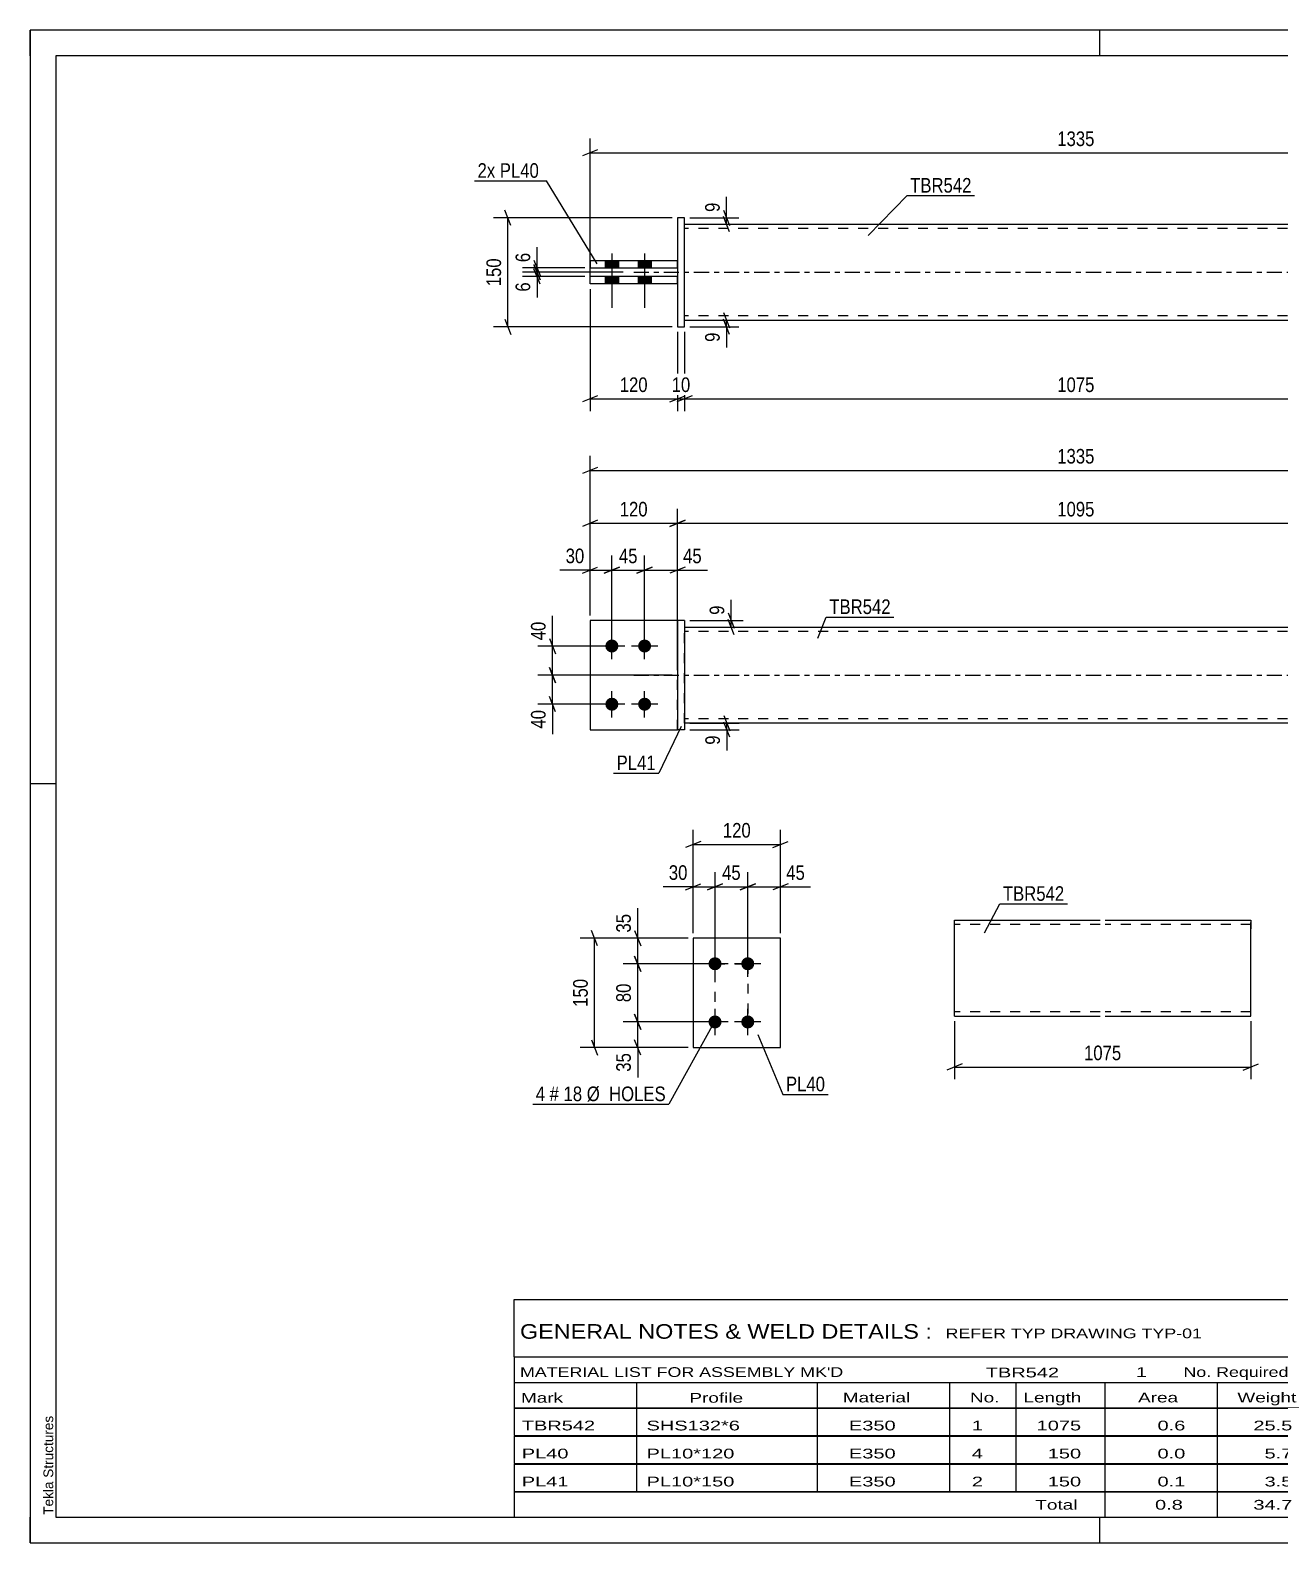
# Model space of a CAD drawing. Header units: millimetres. Extents: x 0 to 420, y 0 to 297.
# Drawn here: x 0 to 245.3, y 0 to 297 of the extents above; entities that cross this region are included whole.
import ezdxf

# ---------------------------------------------------------------- set-up
doc = ezdxf.new("R2010")
doc.units = ezdxf.units.MM
doc.linetypes.add('DXK_LINE_DOT2', pattern=[3.9198, 1.9599, -1.9599])
doc.linetypes.add('DXK_LINE_DOT3', pattern=[5.9187, 2.979, -0.9799, 0.9799, -0.9799])
doc.styles.add('Arial', font='arial.ttf', dxfattribs={"height": 0.2})
doc.styles.add('Arial Narrow', font='ARIALN.TTF', dxfattribs={"height": 0.2})

# ---------------------------------------------------------------- blocks, each defined once
blk = doc.blocks.new('Unknown-581632474-1163')
at = {"color": 5, "linetype": 'Continuous'}
for p, q in [((420, 297), (0, 297)), ((0, 297), (0, 0)), ((0, 292), (0, 297)), ((210, 292), (210, 297)), ((415, 292), (5, 292)), ((5, 292), (5, 5)), ((5, 149), (0, 149)), ((0, 0), (0, 5)), ((5, 5), (415, 5)), ((210, 0), (210, 5)), ((0, 0), (420, 0))]:
    blk.add_line(p, q, dxfattribs=at)
at = {"color": 174, "linetype": 'Continuous', "style": 'Arial'}
blk.add_text('Tekla Structures', height=1.9102, rotation=90, dxfattribs=at).set_placement((4.5, 5.5))
blk = doc.blocks.new('Part-581632474-1810 - 1791')
at = {"color": 2, "linetype": 'Continuous'}
for p, q in [((128.47, 179.8), (282.09, 179.8)), ((282.09, 160.94), (128.47, 160.94))]:
    blk.add_line(p, q, dxfattribs=at)
at = {"color": 7, "linetype": 'DXK_LINE_DOT2'}
for p, q in [((128.47, 160.94), (128.47, 179.8)), ((282.09, 178.94), (128.47, 178.94)), ((282.09, 160.94), (282.09, 179.8)), ((282.09, 161.8), (128.47, 161.8))]:
    blk.add_line(p, q, dxfattribs=at)
at = {"color": 7, "linetype": 'DXK_LINE_DOT3'}
blk.add_line((118.47, 170.37), (292.09, 170.37), dxfattribs=at)
blk = doc.blocks.new('Bolt-581632474-1799 - 1791')
at = {"linetype": 'Continuous'}
for points in [[(114.19, 174.8, -1), (114.19, 177.37, -1)], [(120.62, 174.8, -1), (120.62, 177.37, -1)], [(114.19, 163.37, -1), (114.19, 165.94, -1)], [(120.62, 163.37, -1), (120.62, 165.94, -1)]]:
    blk.add_hatch(color=1, dxfattribs=at).paths.add_polyline_path(points)
at = {"color": 1, "linetype": 'Continuous'}
for p, q in [((114.19, 173.51), (114.19, 178.66)), ((120.62, 173.51), (120.62, 178.66)), ((116.76, 176.08), (111.62, 176.08)), ((123.19, 176.08), (118.05, 176.08)), ((114.19, 162.08), (114.19, 167.23)), ((120.62, 162.08), (120.62, 167.23)), ((116.76, 164.66), (111.62, 164.66)), ((123.19, 164.66), (118.05, 164.66))]:
    blk.add_line(p, q, dxfattribs=at)
blk = doc.blocks.new('Part-581632474-1820 - 1791')
at = {"color": 2, "linetype": 'Continuous'}
for p, q in [((128.47, 181.08), (127.05, 181.08)), ((127.05, 181.08), (127.05, 159.66)), ((128.47, 181.08), (128.47, 159.66)), ((128.47, 159.66), (127.05, 159.66))]:
    blk.add_line(p, q, dxfattribs=at)
blk = doc.blocks.new('Part-581632474-1825 - 1791')
at = {"color": 7, "linetype": 'DXK_LINE_DOT2'}
for p, q in [((127.05, 181.08), (109.9, 181.08)), ((109.9, 181.08), (109.9, 159.66)), ((127.05, 159.66), (127.05, 181.08)), ((109.9, 159.66), (127.05, 159.66))]:
    blk.add_line(p, q, dxfattribs=at)
blk = doc.blocks.new('Part-581632474-1830 - 1791')
at = {"color": 2, "linetype": 'Continuous'}
for p, q in [((127.05, 181.08), (109.9, 181.08)), ((109.9, 181.08), (109.9, 159.66)), ((109.9, 159.66), (127.05, 159.66))]:
    blk.add_line(p, q, dxfattribs=at)
at = {"color": 7, "linetype": 'DXK_LINE_DOT2'}
blk.add_line((127.05, 159.66), (127.05, 181.08), dxfattribs=at)
blk = doc.blocks.new('Part-581632474-2156 - 2128')
at = {"color": 2, "linetype": 'Continuous'}
for p, q in [((128.47, 258.9), (282.09, 258.9)), ((128.47, 240.05), (282.09, 240.05))]:
    blk.add_line(p, q, dxfattribs=at)
at = {"color": 7, "linetype": 'DXK_LINE_DOT2'}
for p, q in [((128.47, 240.05), (128.47, 258.9)), ((282.09, 258.9), (282.09, 240.05)), ((282.09, 258.05), (128.47, 258.05)), ((282.09, 240.9), (128.47, 240.9))]:
    blk.add_line(p, q, dxfattribs=at)
at = {"color": 7, "linetype": 'DXK_LINE_DOT3'}
blk.add_line((118.47, 249.48), (292.09, 249.48), dxfattribs=at)
blk = doc.blocks.new('Part-581632474-2140 - 2128')
at = {"color": 2, "linetype": 'Continuous'}
for p, q in [((128.47, 260.19), (127.05, 260.19)), ((127.05, 260.19), (127.05, 238.76)), ((128.47, 238.76), (128.47, 260.19)), ((127.05, 238.76), (128.47, 238.76))]:
    blk.add_line(p, q, dxfattribs=at)
blk = doc.blocks.new('Part-581632474-2150 - 2128')
at = {"color": 2, "linetype": 'Continuous'}
for p, q in [((127.05, 248.62), (109.9, 248.62)), ((109.9, 247.19), (109.9, 248.62)), ((127.05, 247.19), (109.9, 247.19)), ((127.05, 247.19), (127.05, 248.62))]:
    blk.add_line(p, q, dxfattribs=at)
blk = doc.blocks.new('Part-581632474-2145 - 2128')
at = {"color": 2, "linetype": 'Continuous'}
for p, q in [((109.9, 251.76), (127.05, 251.76)), ((109.9, 251.76), (109.9, 250.33)), ((109.9, 250.33), (127.05, 250.33)), ((127.05, 250.33), (127.05, 251.76))]:
    blk.add_line(p, q, dxfattribs=at)
blk = doc.blocks.new('Bolt-581632474-2158 - 2128')
at = {"linetype": 'Continuous'}
for points in [[(112.9, 250.33), (115.47, 250.33), (115.47, 251.76), (112.9, 251.76)], [(112.9, 250.33), (115.47, 250.33), (115.47, 251.76), (112.9, 251.76)], [(119.33, 250.33), (121.9, 250.33), (121.9, 251.76), (119.33, 251.76)], [(119.33, 250.33), (121.9, 250.33), (121.9, 251.76), (119.33, 251.76)], [(112.9, 247.19), (115.47, 247.19), (115.47, 248.62), (112.9, 248.62)], [(112.9, 247.19), (115.47, 247.19), (115.47, 248.62), (112.9, 248.62)], [(119.33, 247.19), (121.9, 247.19), (121.9, 248.62), (119.33, 248.62)], [(119.33, 247.19), (121.9, 247.19), (121.9, 248.62), (119.33, 248.62)]]:
    blk.add_hatch(color=1, dxfattribs=at).paths.add_polyline_path(points)
at = {"color": 1, "linetype": 'Continuous'}
for p, q in [((114.19, 253.19), (114.19, 242.48)), ((114.19, 253.19), (114.19, 242.48)), ((120.62, 253.19), (120.62, 242.48)), ((120.62, 253.19), (120.62, 242.48)), ((112.9, 251.76), (112.9, 250.33)), ((112.9, 251.76), (112.9, 250.33)), ((115.47, 251.76), (115.47, 250.33)), ((115.47, 251.76), (115.47, 250.33)), ((119.33, 251.76), (119.33, 250.33)), ((119.33, 251.76), (119.33, 250.33)), ((121.9, 251.76), (121.9, 250.33)), ((121.9, 251.76), (121.9, 250.33)), ((112.9, 248.62), (112.9, 247.19)), ((112.9, 248.62), (112.9, 247.19)), ((115.47, 248.62), (115.47, 247.19)), ((115.47, 248.62), (115.47, 247.19)), ((119.33, 248.62), (119.33, 247.19)), ((119.33, 248.62), (119.33, 247.19)), ((121.9, 248.62), (121.9, 247.19)), ((121.9, 248.62), (121.9, 247.19))]:
    blk.add_line(p, q, dxfattribs=at)
blk = doc.blocks.new('Bolt-581632474-1444 - 1410')
at = {"linetype": 'Continuous'}
for points in [[(134.44, 112.41, -1), (134.44, 114.98, -1)], [(140.87, 112.41, -1), (140.87, 114.98, -1)], [(134.44, 100.98, -1), (134.44, 103.55, -1)], [(140.87, 100.98, -1), (140.87, 103.55, -1)]]:
    blk.add_hatch(color=1, dxfattribs=at).paths.add_polyline_path(points)
at = {"color": 1, "linetype": 'Continuous'}
for p, q in [((134.44, 111.12), (134.44, 116.27)), ((140.87, 111.12), (140.87, 116.27)), ((137.01, 113.7), (131.87, 113.7)), ((143.44, 113.7), (138.29, 113.7)), ((134.44, 99.7), (134.44, 104.84)), ((140.87, 99.7), (140.87, 104.84)), ((137.01, 102.27), (131.87, 102.27)), ((143.44, 102.27), (138.29, 102.27))]:
    blk.add_line(p, q, dxfattribs=at)
blk = doc.blocks.new('Part-581632474-1459 - 1410')
at = {"color": 2, "linetype": 'Continuous'}
for p, q in [((147.29, 118.7), (130.15, 118.7)), ((130.15, 118.7), (130.15, 97.27)), ((147.29, 97.27), (147.29, 118.7)), ((130.15, 97.27), (147.29, 97.27))]:
    blk.add_line(p, q, dxfattribs=at)
blk = doc.blocks.new('Part-581632474-1273 - 1255')
at = {"color": 2, "linetype": 'Continuous'}
for p, q in [((181.47, 103.54), (181.47, 122.27)), ((181.47, 122.27), (210.04, 122.27)), ((211.04, 122.27), (239.62, 122.27)), ((239.62, 122.27), (239.62, 122.14)), ((239.62, 122.14), (239.62, 120.55)), ((239.62, 103.41), (239.62, 120.55)), ((181.47, 103.41), (181.47, 103.54)), ((181.47, 103.41), (210.04, 103.41)), ((211.04, 103.41), (239.62, 103.41))]:
    blk.add_line(p, q, dxfattribs=at)
at = {"color": 7, "linetype": 'DXK_LINE_DOT2'}
for p, q in [((210.04, 121.41), (181.47, 121.41)), ((239.62, 121.41), (211.04, 121.41)), ((239.62, 120.55), (239.62, 121.77)), ((181.47, 104.27), (181.47, 104.33)), ((210.04, 104.27), (181.47, 104.27)), ((239.62, 104.27), (211.04, 104.27)), ((239.62, 104.27), (239.62, 104.33))]:
    blk.add_line(p, q, dxfattribs=at)
blk = doc.blocks.new('Rectangle-581632474-1568 - 1410')
at = {"color": 1, "linetype": 'DXK_LINE_DOT2'}
blk.add_lwpolyline([(134.44, 113.7), (140.87, 113.7), (140.87, 102.27), (134.44, 102.27), (134.44, 113.7)], close=True, dxfattribs=at)
blk = doc.blocks.new('StraightDimension-581632474-1869 - 1791')
at = {"color": 7, "linetype": 'Continuous'}
for p, q in [((126.05, 170.37), (99.67, 170.37)), ((101.92, 171.87), (103.12, 168.87)), ((102.52, 164.66), (102.52, 170.37)), ((113.19, 164.66), (99.67, 164.66)), ((103.12, 163.16), (101.92, 166.16))]:
    blk.add_line(p, q, dxfattribs=at)
at = {"color": 0}
blk.add_wipeout([(101.77, 164.13), (97.57, 164.13), (97.57, 159.27), (101.77, 159.27)], dxfattribs=at)
at = {"color": 7, "linetype": 'Continuous'}
blk.add_line((102.52, 164.66), (102.52, 158.75), dxfattribs=at)
blk.add_line((102.52, 164.66), (102.52, 158.75), dxfattribs=at)
at = {"color": 3, "style": 'Arial Narrow'}
blk.add_text('40', height=2.863, rotation=90.0002, dxfattribs=at).set_placement((101.17, 159.87))
blk = doc.blocks.new('StraightDimension-581632474-2023 - 1791')
at = {"color": 7, "linetype": 'Continuous'}
for p, q in [((111.4, 211.17), (108.4, 209.97)), ((109.9, 182.08), (109.9, 213.42)), ((299.16, 209.97), (302.16, 211.17)), ((300.66, 182.08), (300.66, 213.42)), ((109.9, 210.57), (300.66, 210.57))]:
    blk.add_line(p, q, dxfattribs=at)
at = {"color": 0}
blk.add_wipeout([(209.54, 211.32), (209.54, 215.52), (201.03, 215.52), (201.03, 211.32)], dxfattribs=at)
at = {"color": 3, "style": 'Arial Narrow'}
blk.add_text('1335', height=2.863, dxfattribs=at).set_placement((201.63, 211.92))
blk = doc.blocks.new('StraightDimension-581632474-1988 - 1791')
at = {"color": 7, "linetype": 'Continuous'}
for p, q in [((109.9, 182.08), (109.9, 203.03)), ((127.05, 171.37), (127.05, 203.03)), ((111.4, 200.78), (108.4, 199.58)), ((109.9, 200.18), (127.05, 200.18)), ((125.55, 199.58), (128.55, 200.78))]:
    blk.add_line(p, q, dxfattribs=at)
at = {"color": 0}
blk.add_wipeout([(121.82, 200.93), (121.82, 205.13), (115.13, 205.13), (115.13, 200.93)], dxfattribs=at)
at = {"color": 3, "style": 'Arial Narrow'}
blk.add_text('120', height=2.863, dxfattribs=at).set_placement((115.73, 201.53))
blk = doc.blocks.new('StraightDimension-581632474-1924 - 1791')
at = {"color": 7, "linetype": 'Continuous'}
for p, q in [((114.19, 177.08), (114.19, 193.85)), ((120.62, 177.08), (120.62, 193.85)), ((112.69, 190.4), (115.69, 191.6)), ((114.19, 191), (120.62, 191)), ((122.12, 191.6), (119.12, 190.4))]:
    blk.add_line(p, q, dxfattribs=at)
at = {"color": 0}
blk.add_wipeout([(119.83, 191.75), (119.83, 195.95), (114.97, 195.95), (114.97, 191.75)], dxfattribs=at)
at = {"color": 3, "style": 'Arial Narrow'}
blk.add_text('45', height=2.863, dxfattribs=at).set_placement((115.57, 192.35))
blk = doc.blocks.new('StraightDimension-581632474-1860 - 1791')
at = {"color": 7, "linetype": 'Continuous'}
for p, q in [((129.47, 160.94), (139.15, 160.94)), ((136.15, 162.44), (137.35, 159.44)), ((137.35, 158.16), (136.15, 161.16)), ((136.75, 159.66), (136.75, 160.94)), ((129.47, 159.66), (139.15, 159.66))]:
    blk.add_line(p, q, dxfattribs=at)
at = {"color": 0}
blk.add_wipeout([(136, 159.13), (131.8, 159.13), (131.8, 156.1), (136, 156.1)], dxfattribs=at)
at = {"color": 7, "linetype": 'Continuous'}
blk.add_line((136.75, 159.66), (136.75, 155.58), dxfattribs=at)
blk.add_line((136.75, 159.66), (136.75, 155.58), dxfattribs=at)
at = {"color": 3, "style": 'Arial Narrow'}
blk.add_text('9', height=2.86, rotation=90.0002, dxfattribs=at).set_placement((135.4, 156.7))
blk = doc.blocks.new('StraightDimension-581632474-1878 - 1791')
at = {"color": 7, "linetype": 'Continuous'}
for p, q in [((113.19, 176.08), (99.67, 176.08)), ((101.92, 177.58), (103.12, 174.58)), ((102.52, 170.37), (102.52, 176.08)), ((126.05, 170.37), (99.67, 170.37)), ((103.12, 168.87), (101.92, 171.87))]:
    blk.add_line(p, q, dxfattribs=at)
at = {"color": 0}
blk.add_wipeout([(101.77, 181.47), (97.57, 181.47), (97.57, 176.61), (101.77, 176.61)], dxfattribs=at)
at = {"color": 7, "linetype": 'Continuous'}
blk.add_line((102.52, 176.08), (102.52, 181.99), dxfattribs=at)
blk.add_line((102.52, 176.08), (102.52, 181.99), dxfattribs=at)
at = {"color": 3, "style": 'Arial Narrow'}
blk.add_text('40', height=2.863, rotation=90.0002, dxfattribs=at).set_placement((101.17, 177.21))
blk = doc.blocks.new('StraightDimension-581632474-1908 - 1791')
at = {"color": 7, "linetype": 'Continuous'}
for p, q in [((120.62, 177.08), (120.62, 193.85)), ((127.05, 182.08), (127.05, 193.85)), ((119.12, 190.4), (122.12, 191.6)), ((120.62, 191), (127.05, 191)), ((128.55, 191.6), (125.55, 190.4))]:
    blk.add_line(p, q, dxfattribs=at)
at = {"color": 0}
blk.add_wipeout([(132.43, 191.75), (132.43, 195.95), (127.57, 195.95), (127.57, 191.75)], dxfattribs=at)
at = {"color": 7, "linetype": 'Continuous'}
blk.add_line((127.05, 191), (132.95, 191), dxfattribs=at)
blk.add_line((127.05, 191), (132.95, 191), dxfattribs=at)
at = {"color": 3, "style": 'Arial Narrow'}
blk.add_text('45', height=2.863, dxfattribs=at).set_placement((128.17, 192.35))
blk = doc.blocks.new('StraightDimension-581632474-1937 - 1791')
at = {"color": 7, "linetype": 'Continuous'}
for p, q in [((109.9, 182.08), (109.9, 193.85)), ((114.19, 177.08), (114.19, 193.85)), ((108.4, 190.4), (111.4, 191.6)), ((109.9, 191), (114.19, 191)), ((115.69, 191.6), (112.69, 190.4))]:
    blk.add_line(p, q, dxfattribs=at)
at = {"color": 0}
blk.add_wipeout([(109.38, 191.75), (109.38, 195.95), (104.52, 195.95), (104.52, 191.75)], dxfattribs=at)
at = {"color": 7, "linetype": 'Continuous'}
blk.add_line((109.9, 191), (104, 191), dxfattribs=at)
blk.add_line((109.9, 191), (104, 191), dxfattribs=at)
at = {"color": 3, "style": 'Arial Narrow'}
blk.add_text('30', height=2.863, dxfattribs=at).set_placement((105.12, 192.35))
blk = doc.blocks.new('StraightDimension-581632474-1973 - 1791')
at = {"color": 7, "linetype": 'Continuous'}
for p, q in [((127.05, 171.37), (127.05, 203.03)), ((283.52, 182.08), (283.52, 203.03)), ((128.55, 200.78), (125.55, 199.58)), ((127.05, 200.18), (283.52, 200.18)), ((282.02, 199.58), (285.02, 200.78))]:
    blk.add_line(p, q, dxfattribs=at)
at = {"color": 0}
blk.add_wipeout([(209.54, 200.93), (209.54, 205.13), (201.03, 205.13), (201.03, 200.93)], dxfattribs=at)
at = {"color": 3, "style": 'Arial Narrow'}
blk.add_text('1095', height=2.863, dxfattribs=at).set_placement((201.63, 201.53))
blk = doc.blocks.new('StraightDimension-581632474-2089 - 1791')
at = {"color": 7, "linetype": 'Continuous'}
for p, q in [((137, 182.58), (138.2, 179.58)), ((138.2, 178.3), (137, 181.3)), ((129.47, 181.08), (140, 181.08)), ((129.47, 179.8), (140, 179.8)), ((137.6, 179.8), (137.6, 181.08))]:
    blk.add_line(p, q, dxfattribs=at)
at = {"color": 0}
blk.add_wipeout([(136.85, 184.64), (132.65, 184.64), (132.65, 181.61), (136.85, 181.61)], dxfattribs=at)
at = {"color": 7, "linetype": 'Continuous'}
blk.add_line((137.6, 181.08), (137.6, 185.16), dxfattribs=at)
blk.add_line((137.6, 181.08), (137.6, 185.16), dxfattribs=at)
at = {"color": 3, "style": 'Arial Narrow'}
blk.add_text('9', height=2.86, rotation=90.0002, dxfattribs=at).set_placement((136.25, 182.21))
blk = doc.blocks.new('StraightDimension-581632474-2214 - 2128')
at = {"color": 7, "linetype": 'Continuous'}
for p, q in [((136.11, 261.69), (137.31, 258.69)), ((129.47, 260.19), (139.11, 260.19)), ((129.47, 258.9), (139.11, 258.9)), ((137.31, 257.4), (136.11, 260.4)), ((136.71, 258.9), (136.71, 260.19))]:
    blk.add_line(p, q, dxfattribs=at)
at = {"color": 0}
blk.add_wipeout([(135.96, 263.74), (131.76, 263.74), (131.76, 260.72), (135.96, 260.72)], dxfattribs=at)
at = {"color": 7, "linetype": 'Continuous'}
blk.add_line((136.71, 260.19), (136.71, 264.27), dxfattribs=at)
blk.add_line((136.71, 260.19), (136.71, 264.27), dxfattribs=at)
at = {"color": 3, "style": 'Arial Narrow'}
blk.add_text('9', height=2.86, rotation=90.0002, dxfattribs=at).set_placement((135.36, 261.32))
blk = doc.blocks.new('StraightDimension-581632474-2273 - 2128')
at = {"color": 7, "linetype": 'Continuous'}
for p, q in [((128.47, 237.76), (128.47, 222.21)), ((282.09, 237.76), (282.09, 222.21)), ((129.97, 225.21), (126.97, 224.01)), ((128.47, 224.61), (282.09, 224.61)), ((280.59, 224.01), (283.59, 225.21))]:
    blk.add_line(p, q, dxfattribs=at)
at = {"color": 0}
blk.add_wipeout([(209.54, 225.36), (209.54, 229.56), (201.03, 229.56), (201.03, 225.36)], dxfattribs=at)
at = {"color": 3, "style": 'Arial Narrow'}
blk.add_text('1075', height=2.863, dxfattribs=at).set_placement((201.63, 225.96))
blk = doc.blocks.new('StraightDimension-581632474-2162 - 2128')
at = {"color": 7, "linetype": 'Continuous'}
for p, q in [((108.9, 250.33), (96.65, 250.33)), ((98.9, 251.83), (100.1, 248.83)), ((100.1, 247.98), (98.9, 250.98)), ((99.5, 249.48), (99.5, 250.33)), ((116.4, 249.48), (96.65, 249.48))]:
    blk.add_line(p, q, dxfattribs=at)
at = {"color": 0}
blk.add_wipeout([(98.75, 253.89), (94.55, 253.89), (94.55, 250.86), (98.75, 250.86)], dxfattribs=at)
at = {"color": 7, "linetype": 'Continuous'}
blk.add_line((99.5, 250.33), (99.5, 254.41), dxfattribs=at)
blk.add_line((99.5, 250.33), (99.5, 254.41), dxfattribs=at)
at = {"color": 3, "style": 'Arial Narrow'}
blk.add_text('6', height=2.86, rotation=90.0002, dxfattribs=at).set_placement((98.15, 251.46))
blk = doc.blocks.new('StraightDimension-581632474-2174 - 2128')
at = {"color": 7, "linetype": 'Continuous'}
for p, q in [((98.9, 250.98), (100.1, 247.98)), ((100.1, 247.12), (98.9, 250.12)), ((116.4, 249.48), (96.65, 249.48)), ((108.9, 248.62), (96.65, 248.62)), ((99.5, 248.62), (99.5, 249.48))]:
    blk.add_line(p, q, dxfattribs=at)
at = {"color": 0}
blk.add_wipeout([(98.75, 248.09), (94.55, 248.09), (94.55, 245.07), (98.75, 245.07)], dxfattribs=at)
at = {"color": 7, "linetype": 'Continuous'}
blk.add_line((99.5, 248.62), (99.5, 244.54), dxfattribs=at)
blk.add_line((99.5, 248.62), (99.5, 244.54), dxfattribs=at)
at = {"color": 3, "style": 'Arial Narrow'}
blk.add_text('6', height=2.86, rotation=90.0002, dxfattribs=at).set_placement((98.15, 245.67))
blk = doc.blocks.new('StraightDimension-581632474-2254 - 2128')
at = {"color": 7, "linetype": 'Continuous'}
for p, q in [((109.9, 246.19), (109.9, 222.21)), ((127.05, 237.76), (127.05, 222.21)), ((111.4, 225.21), (108.4, 224.01)), ((109.9, 224.61), (127.05, 224.61)), ((125.55, 224.01), (128.55, 225.21))]:
    blk.add_line(p, q, dxfattribs=at)
at = {"color": 0}
blk.add_wipeout([(121.82, 225.36), (121.82, 229.56), (115.13, 229.56), (115.13, 225.36)], dxfattribs=at)
at = {"color": 3, "style": 'Arial Narrow'}
blk.add_text('120', height=2.863, dxfattribs=at).set_placement((115.73, 225.96))
blk = doc.blocks.new('StraightDimension-581632474-2264 - 2128')
at = {"color": 7, "linetype": 'Continuous'}
for p, q in [((127.05, 237.76), (127.05, 222.21)), ((128.47, 237.76), (128.47, 222.21)), ((125.55, 224.01), (128.55, 225.21)), ((129.97, 225.21), (126.97, 224.01)), ((127.05, 224.61), (128.47, 224.61))]:
    blk.add_line(p, q, dxfattribs=at)
at = {"color": 0}
blk.add_wipeout([(130.19, 225.36), (130.19, 229.56), (125.33, 229.56), (125.33, 225.36)], dxfattribs=at)
at = {"color": 3, "style": 'Arial Narrow'}
blk.add_text('10', height=2.863, dxfattribs=at).set_placement((125.93, 225.96))
blk = doc.blocks.new('StraightDimension-581632474-2282 - 2128')
at = {"color": 7, "linetype": 'Continuous'}
for p, q in [((111.4, 273.51), (108.4, 272.31)), ((109.9, 248.19), (109.9, 275.76)), ((299.16, 272.31), (302.16, 273.51)), ((300.66, 248.19), (300.66, 275.76)), ((109.9, 272.91), (300.66, 272.91))]:
    blk.add_line(p, q, dxfattribs=at)
at = {"color": 0}
blk.add_wipeout([(209.54, 273.66), (209.54, 277.86), (201.03, 277.86), (201.03, 273.66)], dxfattribs=at)
at = {"color": 3, "style": 'Arial Narrow'}
blk.add_text('1335', height=2.863, dxfattribs=at).set_placement((201.63, 274.26))
blk = doc.blocks.new('StraightDimension-581632474-2293 - 2128')
at = {"color": 7, "linetype": 'Continuous'}
for p, q in [((94.38, 258.69), (93.18, 261.69)), ((126.05, 260.19), (90.93, 260.19)), ((93.78, 238.76), (93.78, 260.19)), ((126.05, 238.76), (90.93, 238.76)), ((93.18, 240.26), (94.38, 237.26))]:
    blk.add_line(p, q, dxfattribs=at)
at = {"color": 0}
blk.add_wipeout([(93.03, 252.82), (88.83, 252.82), (88.83, 246.13), (93.03, 246.13)], dxfattribs=at)
at = {"color": 3, "style": 'Arial Narrow'}
blk.add_text('150', height=2.863, rotation=90.0002, dxfattribs=at).set_placement((92.43, 246.73))
blk = doc.blocks.new('StraightDimension-581632474-2304 - 2128')
at = {"color": 7, "linetype": 'Continuous'}
for p, q in [((136.11, 241.55), (137.31, 238.55)), ((129.47, 240.05), (139.11, 240.05)), ((129.47, 238.76), (139.11, 238.76)), ((137.31, 237.26), (136.11, 240.26)), ((136.71, 238.76), (136.71, 240.05))]:
    blk.add_line(p, q, dxfattribs=at)
at = {"color": 0}
blk.add_wipeout([(135.96, 238.24), (131.76, 238.24), (131.76, 235.21), (135.96, 235.21)], dxfattribs=at)
at = {"color": 7, "linetype": 'Continuous'}
blk.add_line((136.71, 238.76), (136.71, 234.68), dxfattribs=at)
blk.add_line((136.71, 238.76), (136.71, 234.68), dxfattribs=at)
at = {"color": 3, "style": 'Arial Narrow'}
blk.add_text('9', height=2.86, rotation=90.0002, dxfattribs=at).set_placement((135.36, 235.81))
blk = doc.blocks.new('StraightDimension-581632474-1474 - 1410')
at = {"color": 7, "linetype": 'Continuous'}
for p, q in [((133.44, 113.7), (116.41, 113.7)), ((118.66, 115.2), (119.86, 112.2)), ((119.26, 102.27), (119.26, 113.7)), ((133.44, 102.27), (116.41, 102.27)), ((119.86, 100.77), (118.66, 103.77))]:
    blk.add_line(p, q, dxfattribs=at)
at = {"color": 0}
blk.add_wipeout([(118.51, 110.41), (114.31, 110.41), (114.31, 105.55), (118.51, 105.55)], dxfattribs=at)
at = {"color": 3, "style": 'Arial Narrow'}
blk.add_text('80', height=2.863, rotation=90.0002, dxfattribs=at).set_placement((117.91, 106.15))
blk = doc.blocks.new('StraightDimension-581632474-1484 - 1410')
at = {"color": 7, "linetype": 'Continuous'}
for p, q in [((118.66, 120.2), (119.86, 117.2)), ((129.15, 118.7), (116.41, 118.7)), ((119.26, 113.7), (119.26, 118.7)), ((133.44, 113.7), (116.41, 113.7)), ((119.86, 112.2), (118.66, 115.2))]:
    blk.add_line(p, q, dxfattribs=at)
at = {"color": 0}
blk.add_wipeout([(118.51, 124.08), (114.31, 124.08), (114.31, 119.22), (118.51, 119.22)], dxfattribs=at)
at = {"color": 7, "linetype": 'Continuous'}
blk.add_line((119.26, 118.7), (119.26, 124.6), dxfattribs=at)
blk.add_line((119.26, 118.7), (119.26, 124.6), dxfattribs=at)
at = {"color": 3, "style": 'Arial Narrow'}
blk.add_text('35', height=2.863, rotation=90.0002, dxfattribs=at).set_placement((117.91, 119.82))
blk = doc.blocks.new('StraightDimension-581632474-1461 - 1410')
at = {"color": 7, "linetype": 'Continuous'}
for p, q in [((133.44, 102.27), (116.41, 102.27)), ((118.66, 103.77), (119.86, 100.77)), ((119.26, 97.27), (119.26, 102.27)), ((119.86, 95.77), (118.66, 98.77)), ((129.15, 97.27), (116.41, 97.27))]:
    blk.add_line(p, q, dxfattribs=at)
at = {"color": 0}
blk.add_wipeout([(118.51, 96.74), (114.31, 96.74), (114.31, 91.89), (118.51, 91.89)], dxfattribs=at)
at = {"color": 7, "linetype": 'Continuous'}
blk.add_line((119.26, 97.27), (119.26, 91.36), dxfattribs=at)
blk.add_line((119.26, 97.27), (119.26, 91.36), dxfattribs=at)
at = {"color": 3, "style": 'Arial Narrow'}
blk.add_text('35', height=2.863, rotation=90.0002, dxfattribs=at).set_placement((117.91, 92.49))
blk = doc.blocks.new('StraightDimension-581632474-1498 - 1410')
at = {"color": 7, "linetype": 'Continuous'}
for p, q in [((111.4, 117.2), (110.2, 120.2)), ((129.15, 118.7), (107.95, 118.7)), ((110.8, 97.27), (110.8, 118.7)), ((110.2, 98.77), (111.4, 95.77)), ((129.15, 97.27), (107.95, 97.27))]:
    blk.add_line(p, q, dxfattribs=at)
at = {"color": 0}
blk.add_wipeout([(110.05, 111.32), (105.85, 111.32), (105.85, 104.64), (110.05, 104.64)], dxfattribs=at)
at = {"color": 3, "style": 'Arial Narrow'}
blk.add_text('150', height=2.863, rotation=90.0002, dxfattribs=at).set_placement((109.45, 105.24))
blk = doc.blocks.new('StraightDimension-581632474-1515 - 1410')
at = {"color": 7, "linetype": 'Continuous'}
for p, q in [((130.15, 119.7), (130.15, 131.67)), ((134.44, 114.7), (134.44, 131.67)), ((128.65, 128.22), (131.65, 129.42)), ((130.15, 128.82), (134.44, 128.82)), ((135.94, 129.42), (132.94, 128.22))]:
    blk.add_line(p, q, dxfattribs=at)
at = {"color": 0}
blk.add_wipeout([(129.63, 129.57), (129.63, 133.77), (124.77, 133.77), (124.77, 129.57)], dxfattribs=at)
at = {"color": 7, "linetype": 'Continuous'}
blk.add_line((130.15, 128.82), (124.25, 128.82), dxfattribs=at)
blk.add_line((130.15, 128.82), (124.25, 128.82), dxfattribs=at)
at = {"color": 3, "style": 'Arial Narrow'}
blk.add_text('30', height=2.863, dxfattribs=at).set_placement((125.37, 130.17))
blk = doc.blocks.new('StraightDimension-581632474-1528 - 1410')
at = {"color": 7, "linetype": 'Continuous'}
for p, q in [((134.44, 114.7), (134.44, 131.67)), ((140.87, 114.7), (140.87, 131.67)), ((132.94, 128.22), (135.94, 129.42)), ((134.44, 128.82), (140.87, 128.82)), ((142.37, 129.42), (139.37, 128.22))]:
    blk.add_line(p, q, dxfattribs=at)
at = {"color": 0}
blk.add_wipeout([(140.08, 129.57), (140.08, 133.77), (135.22, 133.77), (135.22, 129.57)], dxfattribs=at)
at = {"color": 3, "style": 'Arial Narrow'}
blk.add_text('45', height=2.863, dxfattribs=at).set_placement((135.82, 130.17))
blk = doc.blocks.new('StraightDimension-581632474-1538 - 1410')
at = {"color": 7, "linetype": 'Continuous'}
for p, q in [((140.87, 114.7), (140.87, 131.67)), ((147.29, 119.7), (147.29, 131.67)), ((139.37, 128.22), (142.37, 129.42)), ((140.87, 128.82), (147.29, 128.82)), ((148.79, 129.42), (145.79, 128.22))]:
    blk.add_line(p, q, dxfattribs=at)
at = {"color": 0}
blk.add_wipeout([(152.68, 129.57), (152.68, 133.77), (147.82, 133.77), (147.82, 129.57)], dxfattribs=at)
at = {"color": 7, "linetype": 'Continuous'}
blk.add_line((147.29, 128.82), (153.2, 128.82), dxfattribs=at)
blk.add_line((147.29, 128.82), (153.2, 128.82), dxfattribs=at)
at = {"color": 3, "style": 'Arial Narrow'}
blk.add_text('45', height=2.863, dxfattribs=at).set_placement((148.42, 130.17))
blk = doc.blocks.new('StraightDimension-581632474-1552 - 1410')
at = {"color": 7, "linetype": 'Continuous'}
for p, q in [((130.15, 119.7), (130.15, 139.97)), ((147.29, 119.7), (147.29, 139.97)), ((131.65, 137.72), (128.65, 136.52)), ((130.15, 137.12), (147.29, 137.12)), ((145.79, 136.52), (148.79, 137.72))]:
    blk.add_line(p, q, dxfattribs=at)
at = {"color": 0}
blk.add_wipeout([(142.06, 137.87), (142.06, 142.07), (135.38, 142.07), (135.38, 137.87)], dxfattribs=at)
at = {"color": 3, "style": 'Arial Narrow'}
blk.add_text('120', height=2.863, dxfattribs=at).set_placement((135.98, 138.47))
blk = doc.blocks.new('StraightDimension-581632474-1353 - 1255')
at = {"color": 7, "linetype": 'Continuous'}
for p, q in [((181.47, 102.41), (181.47, 91.01)), ((239.62, 102.41), (239.62, 91.01)), ((182.97, 94.01), (179.97, 92.81)), ((181.47, 93.41), (239.62, 93.41)), ((238.12, 92.81), (241.12, 94.01))]:
    blk.add_line(p, q, dxfattribs=at)
at = {"color": 0}
blk.add_wipeout([(214.8, 94.16), (214.8, 98.36), (206.29, 98.36), (206.29, 94.16)], dxfattribs=at)
at = {"color": 3, "style": 'Arial Narrow'}
blk.add_text('1075', height=2.863, dxfattribs=at).set_placement((206.89, 94.76))
blk = doc.blocks.new('Unknown-581632474-3411')
at = {"color": 7, "linetype": 'Continuous'}
for p, q in [((95, 47.75), (255, 47.75)), ((95, 36.5), (95, 47.75)), ((255, 47.75), (255, 36.5)), ((95, 36.5), (255, 36.5)), ((95, 36.5), (95, 31.5)), ((255, 36.5), (255, 31.5)), ((95, 31.5), (255, 31.5)), ((95, 31.5), (95, 26.5)), ((119, 31.5), (119, 26.5)), ((154.5, 31.5), (154.5, 26.5)), ((180.5, 31.5), (180.5, 26.5)), ((193.5, 31.5), (193.5, 26.5)), ((211, 31.5), (211, 26.5)), ((233, 31.5), (233, 26.5)), ((255, 31.5), (255, 26.5)), ((95, 26.5), (255, 26.5)), ((95, 26.45), (95, 21.05)), ((95, 26.45), (255, 26.45)), ((119, 26.5), (119, 21)), ((154.5, 26.5), (154.5, 21)), ((180.5, 26.5), (180.5, 21)), ((193.5, 26.5), (193.5, 21)), ((211, 26.5), (211, 21)), ((233, 26.5), (233, 21)), ((255, 26.45), (255, 21.05)), ((95, 21.05), (255, 21.05)), ((95, 20.95), (95, 15.55)), ((95, 20.95), (255, 20.95)), ((119, 21), (119, 15.5)), ((154.5, 21), (154.5, 15.5)), ((180.5, 21), (180.5, 15.5)), ((193.5, 21), (193.5, 15.5)), ((211, 21), (211, 15.5)), ((233, 21), (233, 15.5)), ((255, 20.95), (255, 15.55)), ((95, 15.55), (255, 15.55)), ((95, 15.45), (95, 10.05)), ((95, 15.45), (255, 15.45)), ((119, 15.5), (119, 10)), ((154.5, 15.5), (154.5, 10)), ((180.5, 15.5), (180.5, 10)), ((193.5, 15.5), (193.5, 10)), ((211, 15.5), (211, 10)), ((233, 15.5), (233, 10)), ((255, 15.45), (255, 10.05)), ((95, 10.05), (255, 10.05)), ((95, 10), (255, 10)), ((95, 10), (95, 5)), ((211, 10), (211, 5)), ((233, 10), (233, 5)), ((255, 10), (255, 5)), ((95, 5), (255, 5))]:
    blk.add_line(p, q, dxfattribs=at)
at = {"color": 7, "style": 'Arial Narrow'}
for s, height, width, p in [('GENERAL NOTES & WELD DETAILS :', 2.8633, 1.4, (96.15, 40.06)), ('REFER TYP DRAWING TYP-01', 1.9089, 1.6, (179.7, 40.16)), ("MATERIAL LIST FOR ASSEMBLY MK'D", 1.9089, 1.6, (96.15, 32.56)), ('TBR542', 1.909, 1.794707, (187.59, 32.47)), ('1', 1.91, 1.794707, (217.08, 32.56)), ('No. Required', 1.9089, 1.6, (226.41, 32.56)), ('Mark', 1.909, 1.7, (96.34, 27.5)), ('Profile', 1.909, 1.7, (129.41, 27.5)), ('Material', 1.909, 1.7, (159.54, 27.56)), ('No.', 1.909, 1.7, (184.5, 27.56)), ('Length', 1.909, 1.7, (195, 27.56)), ('Area', 1.909, 1.7, (217.5, 27.56)), ('Weight', 1.909, 1.7, (237, 27.56))]:
    blk.add_text(s, height=height, dxfattribs=dict(at, width=width)).set_placement(p)
at = {"color": 7, "linetype": 'Continuous', "style": 'Arial Narrow'}
for s, height, width, p in [('TBR542', 1.909, 1.794707, (96.5, 22.06)), ('SHS132*6', 1.909, 1.794707, (121, 22.06)), ('E350', 1.909, 1.794707, (160.74, 22.06)), ('1', 1.91, 1.794707, (184.86, 22.06)), ('1075', 1.909, 1.794707, (197.58, 22.06)), ('0.6', 1.909, 1.794707, (221.32, 22.06)), ('25.5', 1.909, 1.794707, (240.14, 22.06)), ('PL40', 1.909, 1.794707, (96.5, 16.56)), ('PL10*120', 1.909, 1.794707, (121, 16.56)), ('E350', 1.909, 1.794707, (160.74, 16.56)), ('4', 1.91, 1.794707, (184.86, 16.56)), ('150', 1.909, 1.794707, (199.77, 16.56)), ('0.0', 1.909, 1.794707, (221.32, 16.56)), ('5.7', 1.909, 1.794707, (242.33, 16.56)), ('PL41', 1.909, 1.794707, (96.5, 11.06)), ('PL10*150', 1.909, 1.794707, (121, 11.06)), ('E350', 1.909, 1.794707, (160.74, 11.06)), ('2', 1.91, 1.794707, (184.86, 11.06)), ('150', 1.909, 1.794707, (199.77, 11.06)), ('0.1', 1.909, 1.794707, (221.32, 11.06)), ('3.5', 1.909, 1.794707, (242.33, 11.06)), ('Total', 1.909, 1.7, (197.33, 6.5)), ('0.8', 1.909, 1.794707, (220.83, 6.5)), ('34.7', 1.909, 1.794707, (240.14, 6.5))]:
    blk.add_text(s, height=height, dxfattribs=dict(at, width=width)).set_placement(p)
blk = doc.blocks.new('Mark-581632474-1806 - 1791')
at = {"color": 0}
blk.add_wipeout([(168.94, 182.37), (168.94, 185.37), (156.88, 185.37), (156.88, 182.37)], dxfattribs=at)
blk.add_wipeout([(168.94, 182.37), (168.94, 185.37), (156.88, 185.37), (156.88, 182.37)], dxfattribs=at)
at = {"color": 30, "linetype": 'Continuous'}
for p, q in [((154.6, 177.62), (156.28, 181.77)), ((156.28, 181.77), (169.54, 181.77))]:
    blk.add_line(p, q, dxfattribs=at)
at = {"color": 3, "style": 'Arial Narrow'}
blk.add_text('TBR542', height=2.863, dxfattribs=at).set_placement((156.88, 182.37))
blk = doc.blocks.new('Mark-581632474-1816 - 1791')
at = {"color": 0}
blk.add_wipeout([(122.79, 151.72), (122.79, 154.72), (115.12, 154.72), (115.12, 151.72)], dxfattribs=at)
blk.add_wipeout([(122.79, 151.72), (122.79, 154.72), (115.12, 154.72), (115.12, 151.72)], dxfattribs=at)
at = {"color": 30, "linetype": 'Continuous'}
for p in [(127.81, 160.28), (114.52, 151.12)]:
    blk.add_line(p, (123.39, 151.12), dxfattribs=at)
at = {"color": 3, "style": 'Arial Narrow'}
blk.add_text('PL41', height=2.863, dxfattribs=at).set_placement((115.12, 151.72))
blk = doc.blocks.new('Mark-581632474-2152 - 2128')
at = {"color": 0}
blk.add_wipeout([(184.81, 265.12), (184.81, 268.12), (172.75, 268.12), (172.75, 265.12)], dxfattribs=at)
blk.add_wipeout([(184.81, 265.12), (184.81, 268.12), (172.75, 268.12), (172.75, 265.12)], dxfattribs=at)
at = {"color": 30, "linetype": 'Continuous'}
for p, q in [((164.49, 256.69), (172.15, 264.52)), ((172.15, 264.52), (185.41, 264.52))]:
    blk.add_line(p, q, dxfattribs=at)
at = {"color": 3, "style": 'Arial Narrow'}
blk.add_text('TBR542', height=2.863, dxfattribs=at).set_placement((172.75, 265.12))
blk = doc.blocks.new('MarkSet-581632474-2335 - 2128')
at = {"color": 30, "linetype": 'Continuous'}
blk.add_line((111.28, 251.14), (101.37, 267.43), dxfattribs=at)
at = {"color": 0}
blk.add_wipeout([(91.29, 268.03), (91.29, 271.03), (87.82, 271.03), (87.82, 268.03)], dxfattribs=at)
blk.add_wipeout([(91.29, 268.03), (91.29, 271.03), (87.82, 271.03), (87.82, 268.03)], dxfattribs=at)
blk.add_wipeout([(99.87, 268.03), (99.87, 271.03), (92.19, 271.03), (92.19, 268.03)], dxfattribs=at)
blk.add_wipeout([(99.87, 268.03), (99.87, 271.03), (92.19, 271.03), (92.19, 268.03)], dxfattribs=at)
at = {"color": 30, "linetype": 'Continuous'}
blk.add_line((87.22, 267.43), (101.37, 267.43), dxfattribs=at)
at = {"color": 3, "style": 'Arial Narrow'}
for s, p in [('2x', (87.82, 268.03)), ('PL40', (92.19, 268.03))]:
    blk.add_text(s, height=2.863, dxfattribs=at).set_placement(p)
blk = doc.blocks.new('Mark-581632474-1440 - 1410')
at = {"color": 0}
blk.add_wipeout([(101.07, 86.72), (101.07, 89.72), (99.24, 89.72), (99.24, 86.72)], dxfattribs=at)
blk.add_wipeout([(101.07, 86.72), (101.07, 89.72), (99.24, 89.72), (99.24, 86.72)], dxfattribs=at)
blk.add_wipeout([(103.8, 86.72), (103.8, 89.72), (101.97, 89.72), (101.97, 86.72)], dxfattribs=at)
blk.add_wipeout([(103.8, 86.72), (103.8, 89.72), (101.97, 89.72), (101.97, 86.72)], dxfattribs=at)
at = {"color": 3, "style": 'Arial Narrow'}
blk.add_text('4', height=2.86, dxfattribs=at).set_placement((99.24, 86.72))
at = {"color": 0}
blk.add_wipeout([(108.36, 86.72), (108.36, 89.72), (104.7, 89.72), (104.7, 86.72)], dxfattribs=at)
blk.add_wipeout([(108.36, 86.72), (108.36, 89.72), (104.7, 89.72), (104.7, 86.72)], dxfattribs=at)
at = {"color": 3, "style": 'Arial Narrow'}
blk.add_text('#', height=2.86, dxfattribs=at).set_placement((101.97, 86.72))
at = {"color": 0}
blk.add_wipeout([(124.78, 86.72), (124.78, 89.72), (109.26, 89.72), (109.26, 86.72)], dxfattribs=at)
blk.add_wipeout([(124.78, 86.72), (124.78, 89.72), (109.26, 89.72), (109.26, 86.72)], dxfattribs=at)
at = {"color": 7, "linetype": 'Continuous'}
for p in [(134.2, 102.09), (98.64, 86.12)]:
    blk.add_line(p, (125.38, 86.12), dxfattribs=at)
at = {"color": 3, "style": 'Arial Narrow'}
for s, p in [('18', (104.7, 86.72)), ('Ø  HOLES', (109.26, 86.72))]:
    blk.add_text(s, height=2.863, dxfattribs=at).set_placement(p)
blk = doc.blocks.new('Mark-581632474-1455 - 1410')
at = {"color": 0}
blk.add_wipeout([(156.04, 88.65), (156.04, 91.65), (148.37, 91.65), (148.37, 88.65)], dxfattribs=at)
blk.add_wipeout([(156.04, 88.65), (156.04, 91.65), (148.37, 91.65), (148.37, 88.65)], dxfattribs=at)
at = {"color": 30, "linetype": 'Continuous'}
for p, q in [((142.87, 99.77), (147.77, 88.05)), ((147.77, 88.05), (156.64, 88.05))]:
    blk.add_line(p, q, dxfattribs=at)
at = {"color": 3, "style": 'Arial Narrow'}
blk.add_text('PL40', height=2.863, dxfattribs=at).set_placement((148.37, 88.65))
blk = doc.blocks.new('Mark-581632474-1268 - 1255')
at = {"color": 0}
blk.add_wipeout([(203.02, 126.05), (203.02, 129.05), (190.96, 129.05), (190.96, 126.05)], dxfattribs=at)
blk.add_wipeout([(203.02, 126.05), (203.02, 129.05), (190.96, 129.05), (190.96, 126.05)], dxfattribs=at)
at = {"color": 30, "linetype": 'Continuous'}
for p, q in [((187.36, 119.78), (190.36, 125.45)), ((190.36, 125.45), (203.62, 125.45))]:
    blk.add_line(p, q, dxfattribs=at)
at = {"color": 3, "style": 'Arial Narrow'}
blk.add_text('TBR542', height=2.863, dxfattribs=at).set_placement((190.96, 126.05))

msp = doc.modelspace()

# ---------------------------------------------------------------- block references
for name in ['Unknown-581632474-1163', 'Part-581632474-2156 - 2128', 'Part-581632474-2140 - 2128', 'Bolt-581632474-2158 - 2128', 'Part-581632474-2145 - 2128', 'Part-581632474-2150 - 2128', 'Part-581632474-1825 - 1791', 'Part-581632474-1830 - 1791', 'Bolt-581632474-1799 - 1791', 'Part-581632474-1810 - 1791', 'Part-581632474-1820 - 1791', 'Part-581632474-1273 - 1255', 'Part-581632474-1459 - 1410', 'Bolt-581632474-1444 - 1410', 'Rectangle-581632474-1568 - 1410', 'Unknown-581632474-3411']:
    msp.add_blockref(name, (0, 0))

# ---------------------------------------------------------------- next in the draw order: block references
for name in ['StraightDimension-581632474-2214 - 2128', 'StraightDimension-581632474-2162 - 2128', 'StraightDimension-581632474-2273 - 2128', 'StraightDimension-581632474-2023 - 1791', 'StraightDimension-581632474-1869 - 1791', 'StraightDimension-581632474-1860 - 1791', 'Mark-581632474-1268 - 1255', 'StraightDimension-581632474-1474 - 1410', 'StraightDimension-581632474-1353 - 1255', 'Mark-581632474-1455 - 1410']:
    msp.add_blockref(name, (0, 0))

# ---------------------------------------------------------------- next in the draw order: block references
for name in ['StraightDimension-581632474-2174 - 2128', 'StraightDimension-581632474-1988 - 1791', 'Mark-581632474-1816 - 1791', 'StraightDimension-581632474-1484 - 1410', 'StraightDimension-581632474-1461 - 1410']:
    msp.add_blockref(name, (0, 0))

# ---------------------------------------------------------------- next in the draw order: block references
for name in ['StraightDimension-581632474-2282 - 2128', 'StraightDimension-581632474-2254 - 2128', 'StraightDimension-581632474-1924 - 1791', 'StraightDimension-581632474-1498 - 1410']:
    msp.add_blockref(name, (0, 0))

# ---------------------------------------------------------------- next in the draw order: block references
for name in ['Mark-581632474-2152 - 2128', 'StraightDimension-581632474-2264 - 2128', 'StraightDimension-581632474-1878 - 1791', 'StraightDimension-581632474-1515 - 1410', 'Mark-581632474-1440 - 1410']:
    msp.add_blockref(name, (0, 0))

# ---------------------------------------------------------------- next in the draw order: block references
for name in ['StraightDimension-581632474-2293 - 2128', 'StraightDimension-581632474-2304 - 2128', 'StraightDimension-581632474-1937 - 1791', 'StraightDimension-581632474-1908 - 1791', 'StraightDimension-581632474-1528 - 1410']:
    msp.add_blockref(name, (0, 0))

# ---------------------------------------------------------------- next in the draw order: block references
for name in ['MarkSet-581632474-2335 - 2128', 'StraightDimension-581632474-1973 - 1791', 'StraightDimension-581632474-1538 - 1410']:
    msp.add_blockref(name, (0, 0))

# ---------------------------------------------------------------- next in the draw order: block references
for name in ['StraightDimension-581632474-2089 - 1791', 'Mark-581632474-1806 - 1791', 'StraightDimension-581632474-1552 - 1410']:
    msp.add_blockref(name, (0, 0))

doc.saveas('drawing.dxf')
